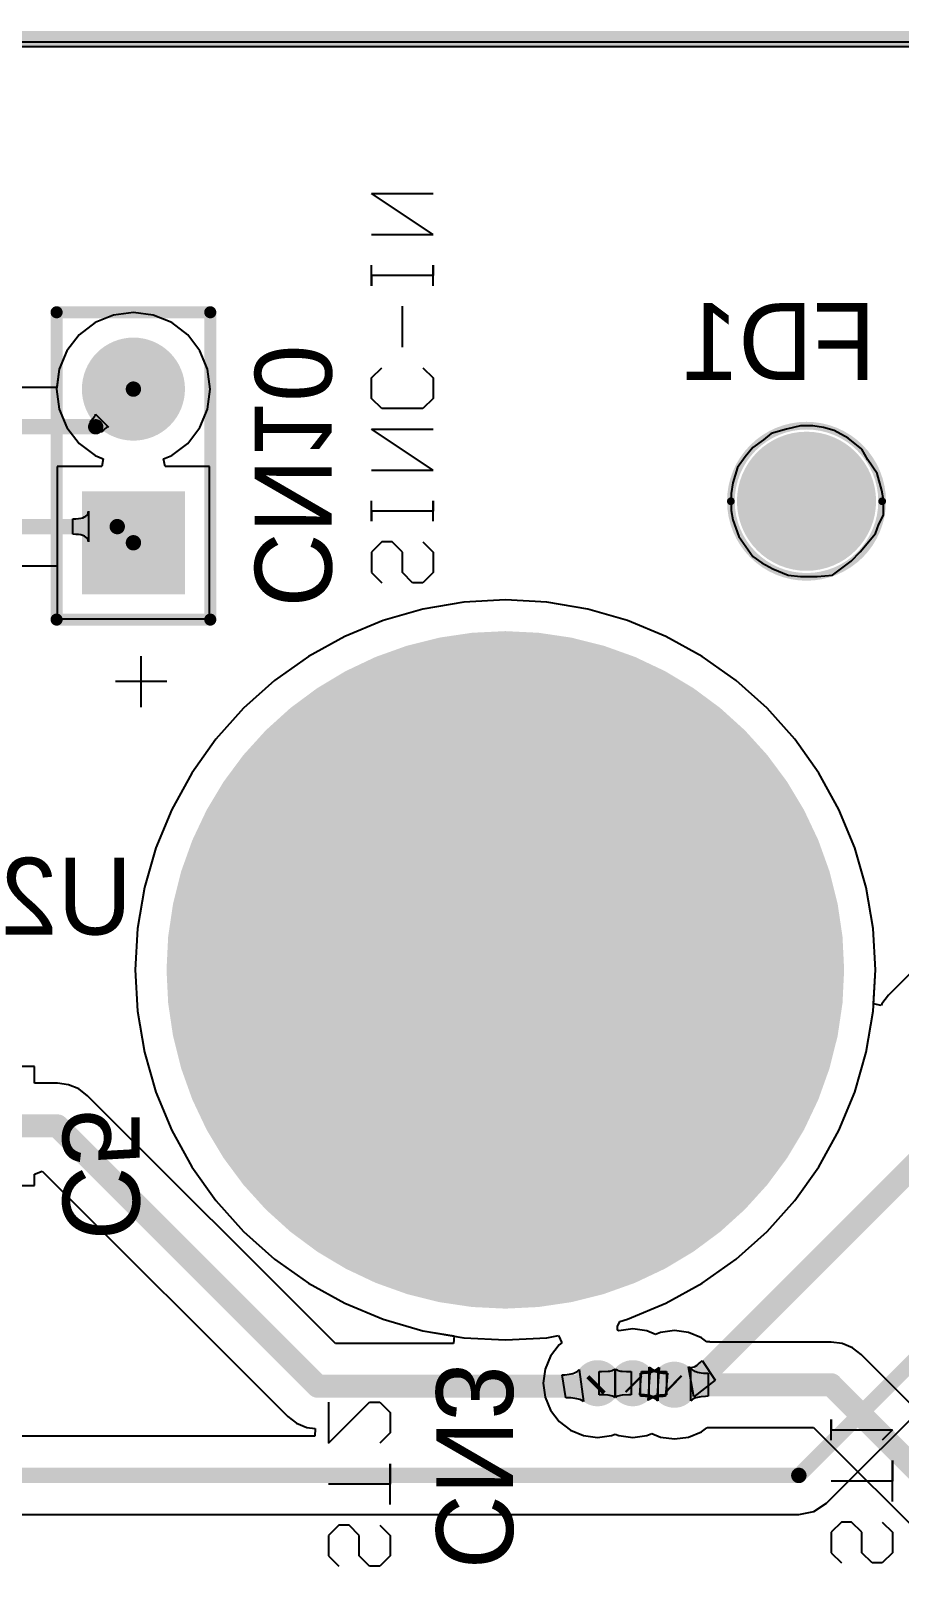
# Model space of a CAD drawing. Extents: x 8 to 204, y 9 to 177.
# Drawn here: x 164.22 to 178.58, y 32.18 to 57.91 of the extents above; entities that cross this region are included whole.
import ezdxf

# ---------------------------------------------------------------- set-up
doc = ezdxf.new("R2010")
doc.units = 0
doc.layers.get('0').update_dxf_attribs({"linetype": 'CONTINUOUS'})
for name, color, linetype in [('BOTTOMLAYER', 5, 'CONTINUOUS'), ('BOTTOMOVERLAY', 54, 'CONTINUOUS'), ('BOTTOMSOLDER', 6, 'CONTINUOUS'), ('MECHANICAL3', 76, 'CONTINUOUS'), ('MULTILAYER', 9, 'CONTINUOUS'), ('PADHOLELAYER', 156, 'CONTINUOUS'), ('TOPLAYER', 1, 'CONTINUOUS'), ('TOPOVERLAY', 2, 'CONTINUOUS'), ('TOPSOLDER', 216, 'CONTINUOUS'), ('VIAHOLELAYER', 16, 'CONTINUOUS')]:
    doc.layers.add(name, color=color, linetype=linetype)

# ---------------------------------------------------------------- blocks, each defined once
blk = doc.blocks.new('FIDUCIAL_B_121')
at = {"layer": 'BOTTOMLAYER', "const_width": 0.75}
blk.add_lwpolyline([(-0.375, 0, 1), (0.375, 0, 1)], format="xyb", close=True, dxfattribs=at)
at = {"layer": 'BOTTOMOVERLAY'}
for points, const_width in [([(1.25, 0, 1), (-1.25, 0, 1)], 0.127), ([(-1.282, 0, 1), (-1.218, 0, 1)], 0.0635), ([(1.218, 0, 1), (1.282, 0, 1)], 0.0635)]:
    blk.add_lwpolyline(points, format="xyb", close=True, dxfattribs=dict(at, const_width=const_width))
at = {"layer": 'BOTTOMSOLDER', "const_width": 1.15}
blk.add_lwpolyline([(-0.575, 0, 1), (0.575, 0, 1)], format="xyb", close=True, dxfattribs=at)
at = {"layer": 'MULTILAYER'}
for p, q in [((-0.432, 1.219), (-0.737, 0.991)), ((-0.432, 1.219), (-0.737, 0.991)), ((-0.178, 1.245), (-0.432, 1.219)), ((-0.178, 1.245), (-0.432, 1.219)), ((0.102, 1.245), (-0.178, 1.245)), ((0.102, 1.245), (-0.178, 1.245)), ((0.305, 1.219), (0.102, 1.245)), ((0.305, 1.219), (0.102, 1.245)), ((0.559, 1.118), (0.305, 1.219)), ((0.559, 1.118), (0.305, 1.219)), ((0.737, 1.016), (0.559, 1.118)), ((0.737, 1.016), (0.559, 1.118)), ((-0.889, 0.838), (-1.143, 0.533)), ((-0.889, 0.838), (-1.143, 0.533)), ((-0.737, 0.991), (-0.889, 0.838)), ((-0.737, 0.991), (-0.889, 0.838)), ((0.889, 0.914), (0.737, 1.016)), ((0.889, 0.914), (0.737, 1.016)), ((1.118, 0.584), (0.889, 0.914)), ((1.118, 0.584), (0.889, 0.914)), ((-1.143, 0.533), (-1.194, 0.381)), ((-1.143, 0.533), (-1.194, 0.381)), ((1.219, 0.305), (1.118, 0.584)), ((1.219, 0.305), (1.118, 0.584)), ((-1.194, 0.381), (-1.27, 0.229)), ((-1.194, 0.381), (-1.27, 0.229)), ((1.245, 0.152), (1.219, 0.305)), ((1.245, 0.152), (1.219, 0.305)), ((-1.27, 0.229), (-1.27, -0.025)), ((-1.27, 0.229), (-1.27, -0.025)), ((1.245, -0.127), (1.245, 0.152)), ((1.245, -0.127), (1.245, 0.152)), ((-1.27, -0.025), (-1.245, -0.178)), ((-1.27, -0.025), (-1.245, -0.178)), ((-1.245, -0.178), (-1.168, -0.457)), ((-1.245, -0.178), (-1.168, -0.457)), ((1.219, -0.305), (1.245, -0.127)), ((1.219, -0.305), (1.245, -0.127)), ((-1.168, -0.457), (-1.016, -0.686)), ((-1.168, -0.457), (-1.016, -0.686)), ((1.143, -0.559), (1.219, -0.305)), ((1.143, -0.559), (1.219, -0.305)), ((-1.016, -0.686), (-0.914, -0.864)), ((-1.016, -0.686), (-0.914, -0.864)), ((0.889, -0.889), (1.016, -0.737)), ((0.889, -0.889), (1.016, -0.737)), ((1.016, -0.737), (1.143, -0.559)), ((1.016, -0.737), (1.143, -0.559)), ((-0.914, -0.864), (-0.686, -1.041)), ((-0.914, -0.864), (-0.686, -1.041)), ((0.584, -1.118), (0.711, -1.016)), ((0.584, -1.118), (0.711, -1.016)), ((0.711, -1.016), (0.889, -0.889)), ((0.711, -1.016), (0.889, -0.889)), ((-0.686, -1.041), (-0.457, -1.168)), ((-0.686, -1.041), (-0.457, -1.168)), ((-0.457, -1.168), (-0.279, -1.219)), ((-0.457, -1.168), (-0.279, -1.219)), ((-0.279, -1.219), (-0.102, -1.245)), ((-0.279, -1.219), (-0.102, -1.245)), ((-0.102, -1.245), (0.102, -1.245)), ((-0.102, -1.245), (0.102, -1.245)), ((0.102, -1.245), (0.33, -1.194)), ((0.102, -1.245), (0.33, -1.194)), ((0.33, -1.194), (0.584, -1.118)), ((0.33, -1.194), (0.584, -1.118))]:
    blk.add_line(p, q, dxfattribs=at)
at = {"layer": 'MULTILAYER', "const_width": 0.75}
blk.add_lwpolyline([(-0.375, 0, 1), (0.375, 0, 1)], format="xyb", close=True, dxfattribs=at)
at = {"layer": 'TOPLAYER', "const_width": 0.75}
blk.add_lwpolyline([(-0.375, 0, 1), (0.375, 0, 1)], format="xyb", close=True, dxfattribs=at)
at = {"layer": 'TOPOVERLAY'}
for points, const_width in [([(1.25, 0, 1), (-1.25, 0, 1)], 0.127), ([(-1.282, 0, 1), (-1.218, 0, 1)], 0.0635), ([(1.218, 0, 1), (1.282, 0, 1)], 0.0635)]:
    blk.add_lwpolyline(points, format="xyb", close=True, dxfattribs=dict(at, const_width=const_width))
at = {"layer": 'TOPSOLDER', "const_width": 1.15}
blk.add_lwpolyline([(-0.575, 0, 1), (0.575, 0, 1)], format="xyb", close=True, dxfattribs=at)
blk = doc.blocks.new('HDR1X2_B_203')
at = {"layer": 'BOTTOMLAYER', "const_width": 0.75}
blk.add_lwpolyline([(2.165, 0, 1), (2.915, 0, 1)], format="xyb", close=True, dxfattribs=at)
at = {"layer": 'BOTTOMLAYER'}
blk.add_solid([(-0.75, -0.75), (0.75, -0.75), (-0.75, 0.75), (0.75, 0.75)], dxfattribs=at)
at = {"layer": 'BOTTOMOVERLAY', "const_width": 0.2}
for points in [[(-1.27, 1.27), (-1.27, -1.27)], [(-1.27, 1.27), (3.81, 1.27)], [(3.81, 1.27), (3.81, -1.27)], [(-1.27, -1.27), (3.81, -1.27)]]:
    blk.add_lwpolyline(points, dxfattribs=at)
at = {"layer": 'BOTTOMOVERLAY', "const_width": 0.1}
for points in [[(-1.32, 1.27, 1), (-1.22, 1.27, 1)], [(-1.32, 1.27, 1), (-1.22, 1.27, 1)], [(3.76, 1.27, 1), (3.86, 1.27, 1)], [(3.76, 1.27, 1), (3.86, 1.27, 1)], [(-1.32, -1.27, 1), (-1.22, -1.27, 1)], [(-1.32, -1.27, 1), (-1.22, -1.27, 1)], [(3.76, -1.27, 1), (3.86, -1.27, 1)], [(3.76, -1.27, 1), (3.86, -1.27, 1)]]:
    blk.add_lwpolyline(points, format="xyb", close=True, dxfattribs=at)
at = {"layer": 'BOTTOMSOLDER', "const_width": 0.852}
blk.add_lwpolyline([(2.114, 0, 1), (2.966, 0, 1)], format="xyb", close=True, dxfattribs=at)
at = {"layer": 'BOTTOMSOLDER'}
blk.add_solid([(-0.852, -0.852), (0.852, -0.852), (-0.852, 0.852), (0.852, 0.852)], dxfattribs=at)
at = {"layer": 'MULTILAYER', "const_width": 0.75}
blk.add_lwpolyline([(2.165, 0, 1), (2.915, 0, 1)], format="xyb", close=True, dxfattribs=at)
at = {"layer": 'MULTILAYER'}
blk.add_solid([(-0.75, -0.75), (0.75, -0.75), (-0.75, 0.75), (0.75, 0.75)], dxfattribs=at)
at = {"layer": 'PADHOLELAYER', "const_width": 0.45}
for points in [[(-0.225, 0, 1), (0.225, 0, 1)], [(2.315, 0, 1), (2.765, 0, 1)]]:
    blk.add_lwpolyline(points, format="xyb", close=True, dxfattribs=at)
at = {"layer": 'TOPLAYER', "const_width": 0.75}
blk.add_lwpolyline([(2.165, 0, 1), (2.915, 0, 1)], format="xyb", close=True, dxfattribs=at)
at = {"layer": 'TOPLAYER'}
blk.add_solid([(-0.75, -0.75), (0.75, -0.75), (-0.75, 0.75), (0.75, 0.75)], dxfattribs=at)
at = {"layer": 'TOPSOLDER', "const_width": 0.852}
blk.add_lwpolyline([(2.114, 0, 1), (2.966, 0, 1)], format="xyb", close=True, dxfattribs=at)
at = {"layer": 'TOPSOLDER'}
blk.add_solid([(-0.852, -0.852), (0.852, -0.852), (-0.852, 0.852), (0.852, 0.852)], dxfattribs=at)

msp = doc.modelspace()

# ---------------------------------------------------------------- linework, layer by layer
at = {"layer": 'BOTTOMLAYER'}
for p, q in [((14.605, 57.658), (190.373, 57.658)), ((165.278, 53.093), (165.016, 52.891)), ((165.584, 53.219), (165.278, 53.093)), ((165.913, 53.263), (165.584, 53.219)), ((166.241, 53.219), (165.913, 53.263)), ((166.547, 53.093), (166.241, 53.219)), ((166.81, 52.891), (166.547, 53.093)), ((165.016, 52.891), (164.814, 52.628)), ((167.012, 52.628), (166.81, 52.891)), ((164.814, 52.628), (164.687, 52.322)), ((167.138, 52.322), (167.012, 52.628)), ((164.687, 52.322), (164.647, 52.018)), ((167.182, 51.994), (167.138, 52.322)), ((164.647, 52.018), (164.051, 52.018)), ((167.138, 51.665), (167.182, 51.994)), ((165.2, 51.461), (165.219, 51.48)), ((165.219, 51.48), (165.271, 51.541)), ((165.271, 51.541), (165.279, 51.552)), ((165.279, 51.552), (165.284, 51.562)), ((165.284, 51.562), (165.287, 51.571)), ((165.287, 51.577), (165.286, 51.582)), ((165.286, 51.582), (165.501, 51.367)), ((165.287, 51.571), (165.287, 51.577)), ((167.012, 51.359), (167.138, 51.665)), ((165.38, 51.281), (165.2, 51.461)), ((165.417, 51.317), (165.38, 51.281)), ((165.447, 51.343), (165.417, 51.317)), ((165.46, 51.352), (165.447, 51.343)), ((165.471, 51.36), (165.46, 51.352)), ((165.481, 51.365), (165.471, 51.36)), ((165.49, 51.368), (165.481, 51.365)), ((165.496, 51.368), (165.49, 51.368)), ((165.501, 51.367), (165.496, 51.368)), ((166.81, 51.097), (167.012, 51.359)), ((166.547, 50.895), (166.81, 51.097)), ((166.412, 50.839), (166.547, 50.895)), ((166.437, 50.712), (166.412, 50.839)), ((167.171, 50.712), (166.437, 50.712)), ((167.171, 48.196), (167.171, 50.712)), ((165.146, 49.91), (165.159, 49.929)), ((165.159, 49.929), (165.166, 49.951)), ((165.166, 49.951), (165.169, 49.975)), ((165.169, 49.975), (165.169, 49.467)), ((164.912, 49.848), (164.961, 49.849)), ((164.912, 49.594), (164.912, 49.848)), ((164.961, 49.849), (165.004, 49.853)), ((165.004, 49.853), (165.043, 49.859)), ((165.043, 49.859), (165.076, 49.868)), ((165.076, 49.868), (165.105, 49.88)), ((165.105, 49.88), (165.128, 49.894)), ((165.128, 49.894), (165.146, 49.91)), ((164.961, 49.593), (164.912, 49.594)), ((165.004, 49.589), (164.961, 49.593)), ((165.043, 49.583), (165.004, 49.589)), ((165.076, 49.574), (165.043, 49.583)), ((165.105, 49.562), (165.076, 49.574)), ((165.128, 49.548), (165.105, 49.562)), ((165.146, 49.532), (165.128, 49.548)), ((165.159, 49.513), (165.146, 49.532)), ((165.166, 49.491), (165.159, 49.513)), ((165.169, 49.467), (165.166, 49.491)), ((164.051, 49.074), (164.655, 49.074)), ((164.655, 49.074), (164.655, 48.196)), ((171.375, 48.472), (170.698, 48.357)), ((172.06, 48.51), (171.375, 48.472)), ((172.745, 48.472), (172.06, 48.51)), ((173.421, 48.357), (172.745, 48.472)), ((164.655, 48.196), (167.171, 48.196)), ((170.039, 48.167), (169.405, 47.904)), ((170.698, 48.357), (170.039, 48.167)), ((174.08, 48.167), (173.421, 48.357)), ((174.714, 47.904), (174.08, 48.167)), ((169.405, 47.904), (168.805, 47.573)), ((175.314, 47.573), (174.714, 47.904)), ((168.805, 47.573), (168.245, 47.176)), ((175.874, 47.176), (175.314, 47.573)), ((168.245, 47.176), (167.734, 46.718)), ((176.385, 46.718), (175.874, 47.176)), ((167.734, 46.718), (167.277, 46.207)), ((176.843, 46.207), (176.385, 46.718)), ((167.277, 46.207), (166.88, 45.647)), ((177.24, 45.647), (176.843, 46.207)), ((166.88, 45.647), (166.548, 45.047)), ((177.571, 45.047), (177.24, 45.647)), ((166.548, 45.047), (166.285, 44.413)), ((177.834, 44.413), (177.571, 45.047)), ((166.285, 44.413), (166.095, 43.754)), ((178.024, 43.754), (177.834, 44.413)), ((166.095, 43.754), (165.98, 43.078)), ((178.139, 43.078), (178.024, 43.754)), ((165.98, 43.078), (165.942, 42.393)), ((178.177, 42.393), (178.139, 43.078)), ((179.092, 42.674), (178.394, 41.976)), ((165.942, 42.393), (165.98, 41.708)), ((178.146, 41.833), (178.177, 42.393)), ((178.394, 41.976), (178.282, 41.83)), ((165.98, 41.708), (166.095, 41.031)), ((178.271, 41.805), (178.146, 41.833)), ((178.282, 41.83), (178.271, 41.805)), ((166.095, 41.031), (166.285, 40.372)), ((164.279, 40.797), (163.285, 40.797)), ((164.279, 40.519), (164.279, 40.797)), ((164.656, 40.519), (164.279, 40.519)), ((164.838, 40.495), (164.656, 40.519)), ((165.008, 40.424), (164.838, 40.495)), ((165.154, 40.312), (165.008, 40.424)), ((169.253, 36.214), (165.154, 40.312)), ((166.285, 40.372), (166.548, 39.738)), ((166.548, 39.738), (166.88, 39.138)), ((166.88, 39.138), (167.277, 38.578)), ((164.279, 39.015), (164.406, 39.067)), ((164.279, 38.831), (164.279, 39.015)), ((164.406, 39.067), (168.463, 35.011)), ((162.263, 38.831), (164.279, 38.831)), ((167.277, 38.578), (167.734, 38.067)), ((167.734, 38.067), (168.245, 37.61)), ((168.245, 37.61), (168.805, 37.213)), ((168.805, 37.213), (169.405, 36.881)), ((169.405, 36.881), (170.039, 36.618)), ((170.039, 36.618), (170.698, 36.428)), ((170.698, 36.428), (171.214, 36.341)), ((171.214, 36.341), (171.203, 36.214)), ((177.369, 33.578), (180.163, 36.372)), ((171.203, 36.214), (169.253, 36.214)), ((173.264, 35.771), (173.278, 35.788)), ((173.278, 35.788), (173.35, 35.259)), ((173.81, 35.767), (173.831, 35.773)), ((173.831, 35.773), (173.847, 35.78)), ((173.847, 35.78), (173.86, 35.788)), ((173.86, 35.788), (173.87, 35.797)), ((173.87, 35.797), (173.87, 35.323)), ((173.882, 35.323), (173.882, 35.797)), ((173.882, 35.797), (173.891, 35.788)), ((173.891, 35.788), (173.904, 35.78)), ((173.904, 35.78), (173.921, 35.773)), ((173.921, 35.773), (173.941, 35.767)), ((174.44, 35.293), (174.44, 35.827)), ((174.44, 35.827), (174.456, 35.812)), ((174.456, 35.812), (174.475, 35.799)), ((174.475, 35.799), (174.497, 35.788)), ((174.489, 35.768), (174.517, 35.775)), ((174.497, 35.788), (174.522, 35.778)), ((174.517, 35.775), (174.542, 35.784)), ((174.522, 35.778), (174.549, 35.77)), ((174.542, 35.784), (174.564, 35.794)), ((174.6, 35.819), (174.564, 35.287)), ((174.564, 35.794), (174.583, 35.806)), ((174.583, 35.806), (174.6, 35.819)), ((175.178, 35.334), (175.09, 35.833)), ((175.09, 35.833), (175.105, 35.825)), ((175.105, 35.825), (175.121, 35.82)), ((175.121, 35.82), (175.139, 35.82)), ((175.139, 35.82), (175.159, 35.823)), ((175.159, 35.823), (175.18, 35.831)), ((175.18, 35.831), (175.203, 35.843)), ((175.203, 35.843), (175.228, 35.86)), ((175.228, 35.86), (175.255, 35.88)), ((175.255, 35.88), (175.283, 35.905)), ((175.283, 35.905), (175.313, 35.934)), ((175.313, 35.934), (175.528, 35.609)), ((173.001, 35.7), (173.041, 35.701)), ((173.06, 35.319), (173.001, 35.7)), ((173.041, 35.701), (173.115, 35.708)), ((173.115, 35.708), (173.147, 35.714)), ((173.147, 35.714), (173.176, 35.722)), ((173.176, 35.722), (173.202, 35.732)), ((173.202, 35.732), (173.226, 35.743)), ((173.226, 35.743), (173.246, 35.756)), ((173.246, 35.756), (173.264, 35.771)), ((173.609, 35.37), (173.609, 35.751)), ((173.609, 35.751), (173.652, 35.751)), ((173.652, 35.751), (173.758, 35.758)), ((173.758, 35.758), (173.786, 35.762)), ((173.786, 35.762), (173.81, 35.767)), ((173.941, 35.767), (173.965, 35.762)), ((173.965, 35.762), (173.993, 35.758)), ((173.993, 35.758), (174.06, 35.752)), ((174.06, 35.752), (174.142, 35.751)), ((174.142, 35.751), (174.142, 35.37)), ((174.282, 35.37), (174.311, 35.751)), ((174.311, 35.751), (174.352, 35.751)), ((174.352, 35.751), (174.426, 35.757)), ((174.426, 35.757), (174.459, 35.761)), ((174.459, 35.761), (174.489, 35.768)), ((174.549, 35.77), (174.579, 35.763)), ((174.579, 35.763), (174.612, 35.757)), ((174.612, 35.757), (174.647, 35.754)), ((174.647, 35.754), (174.726, 35.751)), ((174.726, 35.751), (174.726, 35.37)), ((175.528, 35.609), (175.178, 35.334)), ((173.101, 35.318), (173.06, 35.319)), ((173.14, 35.316), (173.101, 35.318)), ((173.209, 35.309), (173.14, 35.316)), ((173.239, 35.304), (173.209, 35.309)), ((173.267, 35.297), (173.239, 35.304)), ((173.291, 35.29), (173.267, 35.297)), ((173.314, 35.281), (173.291, 35.29)), ((173.333, 35.271), (173.314, 35.281)), ((173.35, 35.259), (173.333, 35.271)), ((173.691, 35.368), (173.609, 35.37)), ((173.758, 35.362), (173.691, 35.368)), ((173.786, 35.358), (173.758, 35.362)), ((173.81, 35.353), (173.786, 35.358)), ((173.831, 35.347), (173.81, 35.353)), ((173.847, 35.34), (173.831, 35.347)), ((173.86, 35.332), (173.847, 35.34)), ((173.87, 35.323), (173.86, 35.332)), ((173.891, 35.332), (173.882, 35.323)), ((173.904, 35.34), (173.891, 35.332)), ((173.921, 35.347), (173.904, 35.34)), ((173.941, 35.353), (173.921, 35.347)), ((173.965, 35.358), (173.941, 35.353)), ((173.993, 35.362), (173.965, 35.358)), ((174.099, 35.369), (173.993, 35.362)), ((174.142, 35.37), (174.099, 35.369)), ((174.361, 35.366), (174.282, 35.37)), ((174.396, 35.362), (174.361, 35.366)), ((174.428, 35.356), (174.396, 35.362)), ((174.458, 35.349), (174.428, 35.356)), ((174.456, 35.308), (174.44, 35.293)), ((174.475, 35.321), (174.456, 35.308)), ((174.485, 35.34), (174.458, 35.349)), ((174.497, 35.332), (174.475, 35.321)), ((174.509, 35.329), (174.485, 35.34)), ((174.522, 35.342), (174.497, 35.332)), ((174.53, 35.316), (174.509, 35.329)), ((174.549, 35.35), (174.522, 35.342)), ((174.549, 35.302), (174.53, 35.316)), ((174.579, 35.357), (174.549, 35.35)), ((174.564, 35.287), (174.549, 35.302)), ((174.612, 35.363), (174.579, 35.357)), ((174.685, 35.369), (174.612, 35.363)), ((174.726, 35.37), (174.685, 35.369)), ((168.463, 35.011), (168.609, 34.899)), ((168.609, 34.899), (168.778, 34.829)), ((168.778, 34.829), (168.917, 34.81)), ((168.917, 34.81), (168.909, 34.683)), ((168.909, 34.683), (162.193, 34.683)), ((177.159, 33.438), (177.369, 33.578)), ((161.925, 33.389), (176.911, 33.389)), ((176.911, 33.389), (177.159, 33.438))]:
    msp.add_line(p, q, dxfattribs=at)
for points, const_width in [([(165.29, 51.371), (165.913, 51.994)], 0.254), ([(163.043, 51.371), (165.29, 51.371)], 0.254), ([(163.043, 49.721), (165.646, 49.721)], 0.254), ([(165.646, 49.721), (165.913, 49.454)], 0.254), ([(163.271, 39.814), (164.656, 39.814)], 0.381), ([(164.656, 39.814), (168.961, 35.509)], 0.381), ([(175.184, 35.535), (178.892, 39.243)], 0.381), ([(176.911, 34.036), (179.705, 36.83)], 0.254), ([(168.961, 35.509), (173.533, 35.509)], 0.381), ([(173.533, 35.509), (173.584, 35.56)], 0.381), ([(173.584, 35.56), (174.168, 35.56)], 0.381), ([(174.168, 35.56), (174.828, 35.56)], 0.381), ([(174.828, 35.56), (174.854, 35.535)], 0.381), ([(174.854, 35.535), (175.184, 35.535)], 0.381), ([(161.925, 34.036), (176.911, 34.036)], 0.254)]:
    msp.add_lwpolyline(points, dxfattribs=dict(at, const_width=const_width))
for points, const_width in [([(165.849, 51.994, 1), (165.976, 51.994, 1)], 0.127), ([(165.226, 51.371, 1), (165.353, 51.371, 1)], 0.127), ([(165.226, 51.371, 1), (165.353, 51.371, 1)], 0.127), ([(165.582, 49.721, 1), (165.709, 49.721, 1)], 0.127), ([(165.582, 49.721, 1), (165.709, 49.721, 1)], 0.127), ([(165.849, 49.454, 1), (165.976, 49.454, 1)], 0.127), ([(169.26, 42.393, 1), (174.86, 42.393, 1)], 5.6), ([(164.561, 39.814, 1), (164.751, 39.814, 1)], 0.191), ([(164.561, 39.814, 1), (164.751, 39.814, 1)], 0.191), ([(173.393, 35.56, 1), (173.774, 35.56, 1)], 0.381), ([(173.977, 35.56, 1), (174.358, 35.56, 1)], 0.381), ([(174.663, 35.535, 1), (175.044, 35.535, 1)], 0.381), ([(168.866, 35.509, 1), (169.056, 35.509, 1)], 0.191), ([(168.866, 35.509, 1), (169.056, 35.509, 1)], 0.191), ([(173.438, 35.509, 1), (173.628, 35.509, 1)], 0.191), ([(173.438, 35.509, 1), (173.628, 35.509, 1)], 0.191), ([(173.488, 35.56, 1), (173.679, 35.56, 1)], 0.191), ([(173.488, 35.56, 1), (173.679, 35.56, 1)], 0.191), ([(174.073, 35.56, 1), (174.263, 35.56, 1)], 0.191), ([(174.073, 35.56, 1), (174.263, 35.56, 1)], 0.191), ([(174.733, 35.56, 1), (174.923, 35.56, 1)], 0.191), ([(174.733, 35.56, 1), (174.923, 35.56, 1)], 0.191), ([(174.758, 35.535, 1), (174.949, 35.535, 1)], 0.191), ([(174.758, 35.535, 1), (174.949, 35.535, 1)], 0.191), ([(175.089, 35.535, 1), (175.279, 35.535, 1)], 0.191), ([(175.089, 35.535, 1), (175.279, 35.535, 1)], 0.191), ([(176.847, 34.036, 1), (176.975, 34.036, 1)], 0.127), ([(176.847, 34.036, 1), (176.975, 34.036, 1)], 0.127)]:
    msp.add_lwpolyline(points, format="xyb", close=True, dxfattribs=dict(at, const_width=const_width))
at = {"layer": 'BOTTOMOVERLAY'}
for p, q in [((170.865, 54.549), (169.85, 55.226)), ((169.85, 55.226), (170.865, 55.226)), ((169.85, 54.549), (170.865, 54.549)), ((169.85, 53.702), (169.85, 54.041)), ((170.865, 53.872), (169.85, 53.872)), ((169.85, 53.872), (169.85, 53.702)), ((170.865, 53.702), (170.865, 54.041)), ((170.865, 54.041), (170.865, 53.872)), ((170.358, 52.687), (170.358, 53.364)), ((169.85, 52.179), (170.019, 52.348)), ((170.696, 52.348), (170.865, 52.179)), ((169.85, 51.84), (169.85, 52.179)), ((170.865, 52.179), (170.865, 51.84)), ((170.019, 51.671), (169.85, 51.84)), ((170.865, 51.84), (170.696, 51.671)), ((170.696, 51.671), (170.019, 51.671)), ((170.865, 50.655), (169.85, 51.333)), ((169.85, 51.333), (170.865, 51.333)), ((169.85, 50.655), (170.865, 50.655)), ((169.85, 49.809), (169.85, 50.148)), ((170.865, 49.978), (169.85, 49.978)), ((169.85, 49.978), (169.85, 49.809)), ((170.865, 49.809), (170.865, 50.148)), ((170.865, 50.148), (170.865, 49.978)), ((170.019, 49.471), (169.85, 49.301)), ((170.188, 49.471), (170.019, 49.471)), ((170.358, 49.301), (170.188, 49.471)), ((170.696, 49.471), (170.865, 49.301)), ((169.85, 49.301), (169.85, 48.963)), ((170.358, 48.963), (170.358, 49.301)), ((170.865, 49.301), (170.865, 48.963)), ((169.85, 48.963), (170.019, 48.793)), ((170.527, 48.793), (170.358, 48.963)), ((170.865, 48.963), (170.696, 48.793)), ((170.696, 48.793), (170.527, 48.793)), ((166.04, 46.736), (166.04, 47.582)), ((166.463, 47.159), (165.616, 47.159)), ((169.139, 35.246), (169.139, 34.569)), ((169.139, 34.569), (169.816, 35.246)), ((169.816, 35.246), (169.985, 35.246)), ((169.985, 35.246), (170.154, 35.077)), ((170.154, 35.077), (170.154, 34.738)), ((177.444, 34.62), (177.444, 34.958)), ((177.444, 34.958), (177.444, 34.789)), ((177.444, 34.789), (178.46, 34.789)), ((178.46, 34.789), (178.291, 34.62)), ((170.154, 34.738), (169.985, 34.569)), ((170.154, 33.553), (170.154, 34.23)), ((170.154, 34.23), (170.154, 33.892)), ((178.46, 33.604), (178.46, 34.281)), ((178.46, 34.281), (178.46, 33.942)), ((170.154, 33.892), (169.139, 33.892)), ((178.46, 33.942), (177.444, 33.942)), ((169.308, 33.215), (169.139, 33.045)), ((169.477, 33.215), (169.308, 33.215)), ((169.646, 33.045), (169.477, 33.215)), ((169.985, 33.215), (170.154, 33.045)), ((177.614, 33.265), (177.444, 33.096)), ((177.783, 33.265), (177.614, 33.265)), ((177.952, 33.096), (177.783, 33.265)), ((178.291, 33.265), (178.46, 33.096)), ((169.139, 33.045), (169.139, 32.707)), ((169.646, 32.707), (169.646, 33.045)), ((170.154, 33.045), (170.154, 32.707)), ((177.444, 33.096), (177.444, 32.757)), ((177.952, 32.757), (177.952, 33.096)), ((178.46, 33.096), (178.46, 32.757)), ((169.139, 32.707), (169.308, 32.537)), ((169.816, 32.537), (169.646, 32.707)), ((170.154, 32.707), (169.985, 32.537)), ((177.444, 32.757), (177.614, 32.588)), ((178.122, 32.588), (177.952, 32.757)), ((178.46, 32.757), (178.291, 32.588)), ((169.985, 32.537), (169.816, 32.537)), ((178.291, 32.588), (178.122, 32.588))]:
    msp.add_line(p, q, dxfattribs=at)
at = {"layer": 'BOTTOMSOLDER', "const_width": 5.6}
msp.add_lwpolyline([(169.26, 42.393, 1), (174.86, 42.393, 1)], format="xyb", close=True, dxfattribs=at)
at = {"layer": 'MECHANICAL3', "const_width": 0.254}
msp.add_lwpolyline([(14.605, 57.785), (190.5, 57.785)], dxfattribs=at)
at = {"layer": 'MULTILAYER'}
for points, const_width in [([(169.26, 42.393, 1), (174.86, 42.393, 1)], 5.6), ([(173.393, 35.56, 1), (173.774, 35.56, 1)], 0.381), ([(173.977, 35.56, 1), (174.358, 35.56, 1)], 0.381), ([(174.663, 35.535, 1), (175.044, 35.535, 1)], 0.381)]:
    msp.add_lwpolyline(points, format="xyb", close=True, dxfattribs=dict(at, const_width=const_width))
at = {"layer": 'PADHOLELAYER', "const_width": 5.6}
msp.add_lwpolyline([(169.26, 42.393, 1), (174.86, 42.393, 1)], format="xyb", close=True, dxfattribs=at)
at = {"layer": 'TOPLAYER'}
for p, q in [((14.681, 57.734), (190.373, 57.734)), ((165.278, 53.093), (165.016, 52.891)), ((165.584, 53.219), (165.278, 53.093)), ((165.913, 53.263), (165.584, 53.219)), ((166.241, 53.219), (165.913, 53.263)), ((166.547, 53.093), (166.241, 53.219)), ((166.81, 52.891), (166.547, 53.093)), ((165.016, 52.891), (164.814, 52.628)), ((167.012, 52.628), (166.81, 52.891)), ((164.814, 52.628), (164.687, 52.322)), ((167.138, 52.322), (167.012, 52.628)), ((164.687, 52.322), (164.644, 51.994)), ((167.182, 51.994), (167.138, 52.322)), ((164.644, 51.994), (164.687, 51.665)), ((167.138, 51.665), (167.182, 51.994)), ((164.687, 51.665), (164.814, 51.359)), ((167.012, 51.359), (167.138, 51.665)), ((164.814, 51.359), (165.016, 51.097)), ((166.81, 51.097), (167.012, 51.359)), ((165.016, 51.097), (165.278, 50.895)), ((166.547, 50.895), (166.81, 51.097)), ((165.389, 50.712), (164.655, 50.712)), ((164.655, 50.712), (164.655, 48.196)), ((165.278, 50.895), (165.414, 50.839)), ((165.414, 50.839), (165.389, 50.712)), ((166.412, 50.839), (166.547, 50.895)), ((166.437, 50.712), (166.412, 50.839)), ((167.171, 50.712), (166.437, 50.712)), ((167.171, 48.196), (167.171, 50.712)), ((171.375, 48.472), (170.698, 48.357)), ((172.06, 48.51), (171.375, 48.472)), ((172.745, 48.472), (172.06, 48.51)), ((173.421, 48.357), (172.745, 48.472)), ((164.655, 48.196), (167.171, 48.196)), ((170.039, 48.167), (169.405, 47.904)), ((170.698, 48.357), (170.039, 48.167)), ((174.08, 48.167), (173.421, 48.357)), ((174.714, 47.904), (174.08, 48.167)), ((169.405, 47.904), (168.805, 47.573)), ((175.314, 47.573), (174.714, 47.904)), ((168.805, 47.573), (168.245, 47.176)), ((175.874, 47.176), (175.314, 47.573)), ((168.245, 47.176), (167.734, 46.718)), ((176.385, 46.718), (175.874, 47.176)), ((167.734, 46.718), (167.277, 46.207)), ((176.843, 46.207), (176.385, 46.718)), ((167.277, 46.207), (166.88, 45.647)), ((177.24, 45.647), (176.843, 46.207)), ((166.88, 45.647), (166.548, 45.047)), ((177.571, 45.047), (177.24, 45.647)), ((166.548, 45.047), (166.285, 44.413)), ((177.834, 44.413), (177.571, 45.047)), ((166.285, 44.413), (166.095, 43.754)), ((178.024, 43.754), (177.834, 44.413)), ((166.095, 43.754), (165.98, 43.078)), ((178.139, 43.078), (178.024, 43.754)), ((165.98, 43.078), (165.942, 42.393)), ((178.177, 42.393), (178.139, 43.078)), ((165.942, 42.393), (165.98, 41.708)), ((178.139, 41.708), (178.177, 42.393)), ((165.98, 41.708), (166.095, 41.031)), ((178.024, 41.031), (178.139, 41.708)), ((166.095, 41.031), (166.285, 40.372)), ((177.834, 40.372), (178.024, 41.031)), ((166.285, 40.372), (166.548, 39.738)), ((177.571, 39.738), (177.834, 40.372)), ((166.548, 39.738), (166.88, 39.138)), ((177.24, 39.138), (177.571, 39.738)), ((166.88, 39.138), (167.277, 38.578)), ((176.843, 38.578), (177.24, 39.138)), ((167.277, 38.578), (167.734, 38.067)), ((176.385, 38.067), (176.843, 38.578)), ((167.734, 38.067), (168.245, 37.61)), ((175.874, 37.61), (176.385, 38.067)), ((168.245, 37.61), (168.805, 37.213)), ((175.314, 37.213), (175.874, 37.61)), ((168.805, 37.213), (169.405, 36.881)), ((174.714, 36.881), (175.314, 37.213)), ((169.405, 36.881), (170.039, 36.618)), ((174.08, 36.618), (174.714, 36.881)), ((170.039, 36.618), (170.698, 36.428)), ((173.912, 36.496), (173.95, 36.581)), ((173.95, 36.581), (174.08, 36.618)), ((170.698, 36.428), (171.375, 36.313)), ((171.375, 36.313), (172.06, 36.275)), ((172.06, 36.275), (172.745, 36.313)), ((172.745, 36.313), (172.94, 36.347)), ((172.94, 36.347), (172.992, 36.227)), ((173.915, 36.439), (173.912, 36.496)), ((173.936, 36.426), (173.915, 36.439)), ((174.168, 36.457), (173.936, 36.426)), ((174.4, 36.426), (174.168, 36.457)), ((174.541, 36.368), (174.4, 36.426)), ((174.622, 36.401), (174.541, 36.368)), ((174.854, 36.431), (174.622, 36.401)), ((175.086, 36.401), (174.854, 36.431)), ((175.302, 36.311), (175.086, 36.401)), ((175.389, 36.244), (175.302, 36.311)), ((172.95, 36.194), (172.807, 36.008)), ((172.992, 36.227), (172.95, 36.194)), ((175.432, 36.243), (175.389, 36.244)), ((175.447, 36.239), (175.432, 36.243)), ((177.444, 36.239), (175.447, 36.239)), ((177.627, 36.215), (177.444, 36.239)), ((177.797, 36.145), (177.627, 36.215)), ((177.943, 36.033), (177.797, 36.145)), ((181.854, 32.121), (177.943, 36.033)), ((172.717, 35.792), (172.687, 35.56)), ((172.807, 36.008), (172.717, 35.792)), ((173.81, 35.767), (173.831, 35.773)), ((173.831, 35.773), (173.847, 35.78)), ((173.847, 35.78), (173.86, 35.788)), ((173.86, 35.788), (173.87, 35.797)), ((173.87, 35.797), (173.87, 35.323)), ((173.882, 35.323), (173.882, 35.797)), ((173.882, 35.797), (173.891, 35.788)), ((173.891, 35.788), (173.904, 35.78)), ((173.904, 35.78), (173.921, 35.773)), ((173.921, 35.773), (173.941, 35.767)), ((174.422, 35.276), (174.457, 35.808)), ((174.457, 35.808), (174.473, 35.792)), ((174.473, 35.792), (174.491, 35.778)), ((174.491, 35.778), (174.512, 35.766)), ((174.524, 35.762), (174.546, 35.774)), ((174.546, 35.774), (174.565, 35.787)), ((174.565, 35.787), (174.582, 35.801)), ((174.582, 35.801), (174.582, 35.268)), ((175.126, 35.268), (175.126, 35.801)), ((175.126, 35.801), (175.142, 35.787)), ((175.142, 35.787), (175.161, 35.774)), ((175.161, 35.774), (175.183, 35.762)), ((172.687, 35.56), (172.717, 35.328)), ((173.609, 35.37), (173.609, 35.751)), ((173.609, 35.751), (173.652, 35.751)), ((173.652, 35.751), (173.758, 35.758)), ((173.758, 35.758), (173.786, 35.762)), ((173.786, 35.762), (173.81, 35.767)), ((173.941, 35.767), (173.965, 35.762)), ((173.965, 35.762), (173.993, 35.758)), ((173.993, 35.758), (174.06, 35.752)), ((174.06, 35.752), (174.142, 35.751)), ((174.142, 35.751), (174.142, 35.37)), ((174.295, 35.725), (174.336, 35.726)), ((174.295, 35.344), (174.295, 35.725)), ((174.336, 35.726), (174.41, 35.732)), ((174.41, 35.732), (174.443, 35.737)), ((174.443, 35.737), (174.473, 35.744)), ((174.473, 35.744), (174.5, 35.753)), ((174.5, 35.753), (174.524, 35.762)), ((174.512, 35.766), (174.536, 35.755)), ((174.536, 35.755), (174.563, 35.746)), ((174.563, 35.746), (174.593, 35.738)), ((174.593, 35.738), (174.625, 35.733)), ((174.625, 35.733), (174.661, 35.728)), ((174.661, 35.728), (174.74, 35.725)), ((174.74, 35.725), (174.71, 35.344)), ((175.183, 35.762), (175.207, 35.753)), ((175.207, 35.753), (175.235, 35.744)), ((175.235, 35.744), (175.265, 35.737)), ((175.265, 35.737), (175.297, 35.732)), ((175.297, 35.732), (175.333, 35.728)), ((175.333, 35.728), (175.412, 35.725)), ((175.412, 35.725), (175.412, 35.344)), ((172.717, 35.328), (172.807, 35.112)), ((173.691, 35.368), (173.609, 35.37)), ((173.758, 35.362), (173.691, 35.368)), ((173.786, 35.358), (173.758, 35.362)), ((173.81, 35.353), (173.786, 35.358)), ((173.831, 35.347), (173.81, 35.353)), ((173.847, 35.34), (173.831, 35.347)), ((173.86, 35.332), (173.847, 35.34)), ((173.87, 35.323), (173.86, 35.332)), ((173.891, 35.332), (173.882, 35.323)), ((173.904, 35.34), (173.891, 35.332)), ((173.921, 35.347), (173.904, 35.34)), ((173.941, 35.353), (173.921, 35.347)), ((173.965, 35.358), (173.941, 35.353)), ((173.993, 35.362), (173.965, 35.358)), ((174.099, 35.369), (173.993, 35.362)), ((174.142, 35.37), (174.099, 35.369)), ((174.374, 35.341), (174.295, 35.344)), ((174.41, 35.337), (174.374, 35.341)), ((174.443, 35.332), (174.41, 35.337)), ((174.438, 35.289), (174.422, 35.276)), ((174.458, 35.3), (174.438, 35.289)), ((174.473, 35.325), (174.443, 35.332)), ((174.48, 35.311), (174.458, 35.3)), ((174.5, 35.317), (174.473, 35.325)), ((174.504, 35.319), (174.48, 35.311)), ((174.524, 35.307), (174.5, 35.317)), ((174.532, 35.327), (174.504, 35.319)), ((174.546, 35.295), (174.524, 35.307)), ((174.562, 35.333), (174.532, 35.327)), ((174.565, 35.282), (174.546, 35.295)), ((174.595, 35.338), (174.562, 35.333)), ((174.582, 35.268), (174.565, 35.282)), ((174.669, 35.343), (174.595, 35.338)), ((174.71, 35.344), (174.669, 35.343)), ((175.142, 35.282), (175.126, 35.268)), ((175.161, 35.295), (175.142, 35.282)), ((175.183, 35.307), (175.161, 35.295)), ((175.207, 35.317), (175.183, 35.307)), ((175.235, 35.325), (175.207, 35.317)), ((175.265, 35.332), (175.235, 35.325)), ((175.297, 35.337), (175.265, 35.332)), ((175.371, 35.343), (175.297, 35.337)), ((175.412, 35.344), (175.371, 35.343)), ((172.807, 35.112), (172.95, 34.926)), ((172.95, 34.926), (173.135, 34.783)), ((173.135, 34.783), (173.352, 34.694)), ((175.086, 34.668), (175.302, 34.758)), ((175.302, 34.758), (175.389, 34.825)), ((175.389, 34.825), (175.397, 34.826)), ((175.397, 34.826), (175.422, 34.826)), ((175.422, 34.826), (175.439, 34.83)), ((175.439, 34.83), (177.153, 34.83)), ((177.153, 34.83), (180.651, 31.331)), ((173.352, 34.694), (173.584, 34.663)), ((173.584, 34.663), (173.816, 34.694)), ((173.816, 34.694), (173.876, 34.719)), ((173.876, 34.719), (173.936, 34.694)), ((173.936, 34.694), (174.168, 34.663)), ((174.168, 34.663), (174.4, 34.694)), ((174.4, 34.694), (174.48, 34.727)), ((174.48, 34.727), (174.622, 34.668)), ((174.622, 34.668), (174.854, 34.638)), ((174.854, 34.638), (175.086, 34.668))]:
    msp.add_line(p, q, dxfattribs=at)
for points, const_width in [([(169.26, 42.393, 1), (174.86, 42.393, 1)], 5.6), ([(173.393, 35.56, 1), (173.774, 35.56, 1)], 0.381), ([(173.977, 35.56, 1), (174.358, 35.56, 1)], 0.381), ([(174.663, 35.535, 1), (175.044, 35.535, 1)], 0.381), ([(173.488, 35.56, 1), (173.679, 35.56, 1)], 0.191), ([(174.073, 35.56, 1), (174.263, 35.56, 1)], 0.191), ([(174.073, 35.56, 1), (174.263, 35.56, 1)], 0.191), ([(174.098, 35.535, 1), (174.288, 35.535, 1)], 0.191), ([(174.098, 35.535, 1), (174.288, 35.535, 1)], 0.191), ([(174.758, 35.535, 1), (174.949, 35.535, 1)], 0.191), ([(174.758, 35.535, 1), (174.949, 35.535, 1)], 0.191), ([(177.349, 35.535, 1), (177.54, 35.535, 1)], 0.191), ([(177.349, 35.535, 1), (177.54, 35.535, 1)], 0.191)]:
    msp.add_lwpolyline(points, format="xyb", close=True, dxfattribs=dict(at, const_width=const_width))
at = {"layer": 'TOPLAYER', "const_width": 0.381}
for points in [[(173.584, 35.56), (174.168, 35.56)], [(174.168, 35.56), (174.193, 35.535)], [(174.193, 35.535), (174.854, 35.535)], [(174.854, 35.535), (177.444, 35.535)], [(177.444, 35.535), (181.356, 31.623)]]:
    msp.add_lwpolyline(points, dxfattribs=at)
at = {"layer": 'TOPSOLDER', "const_width": 5.6}
msp.add_lwpolyline([(169.26, 42.393, 1), (174.86, 42.393, 1)], format="xyb", close=True, dxfattribs=at)
at = {"layer": 'VIAHOLELAYER', "const_width": 0.191}
for points in [[(173.488, 35.56, 1), (173.679, 35.56, 1)], [(174.073, 35.56, 1), (174.263, 35.56, 1)], [(174.758, 35.535, 1), (174.949, 35.535, 1)]]:
    msp.add_lwpolyline(points, format="xyb", close=True, dxfattribs=at)

# ---------------------------------------------------------------- block references
for name, p, rotation in [('HDR1X2_B_203', (165.913, 49.454), 90), ('FIDUCIAL_B_121', (177.038, 50.14), 180)]:
    msp.add_blockref(name, p, dxfattribs=dict(rotation=rotation))

# ---------------------------------------------------------------- texts
at = {"layer": 'BOTTOMOVERLAY', "text_generation_flag": 2}
for s, p in [('FD1', (178.181, 52.146)), ('U2', (165.887, 42.977))]:
    msp.add_text(s, height=1.27, dxfattribs=at).set_placement(p)
for s, p in [('CN10', (167.919, 48.387)), ('C5', (164.744, 37.922)), ('CN3', (170.917, 32.487))]:
    msp.add_text(s, height=1.27, rotation=270, dxfattribs=at).set_placement(p)

doc.saveas('drawing.dxf')
